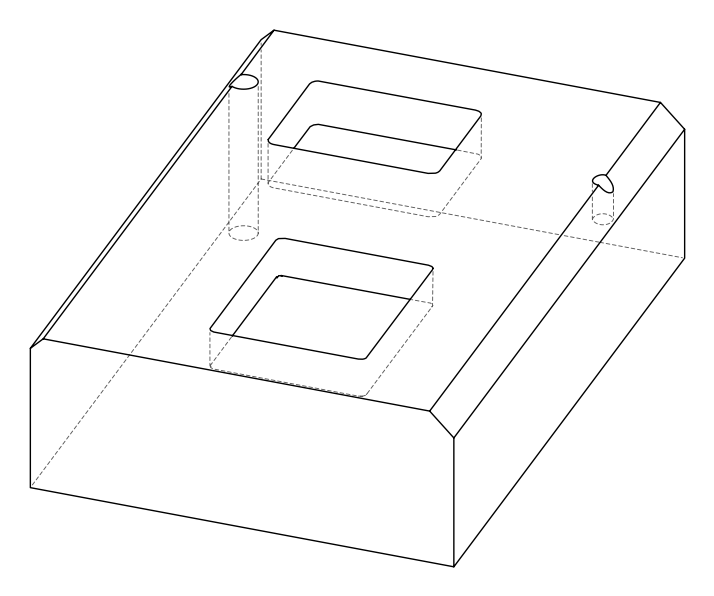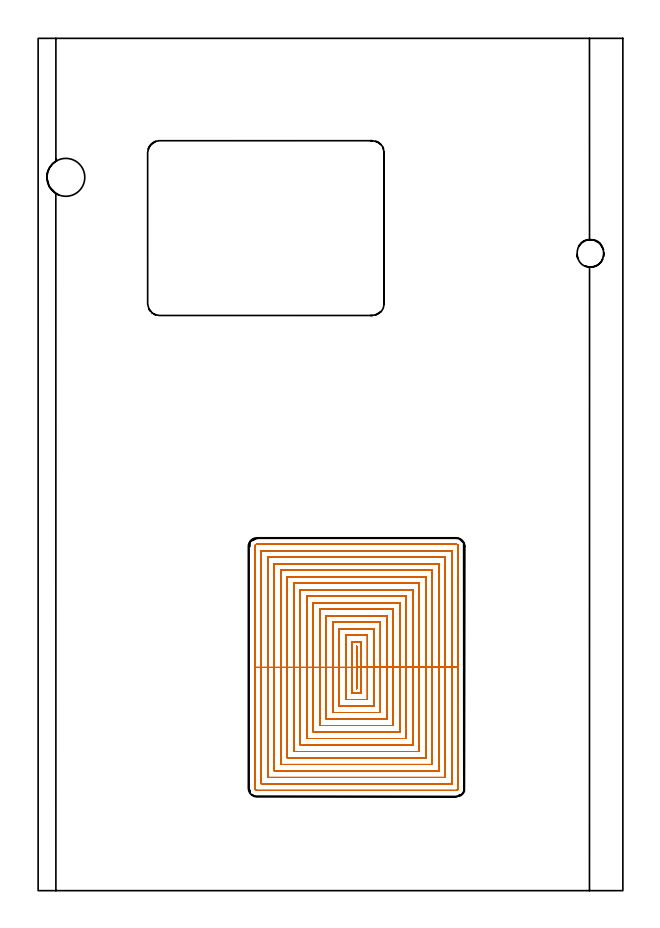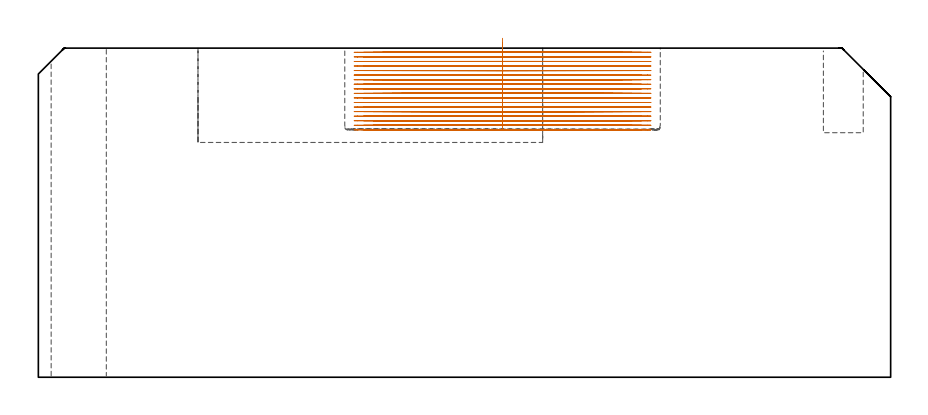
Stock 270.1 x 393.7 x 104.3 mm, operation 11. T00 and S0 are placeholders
(PLAN: 11 operations, 8 tool changes, 202.6 min)
(1 SPOT_DRILL | STEP1HOLE | NXT0321_9005460120000 | 0.05 min | 183 mm3)
(2 SPOT_DRILL_1 | STEP1POCKET | NXT0321_9005460120000 | 0.03 min | 1 mm3)
(3 DRILL_BLIND_HOLE_INTO_CENTER | STEP1HOLE | UGT0301_191 | 0.05 min | 277 mm3)
(4 GUN_DRILL_THROUGH_HOLE | STEP1HOLE | UGT0307_003 | 0.52 min | 3624 mm3)
(5 SPADE_DRILL_TO_ENLARGE_THROUGH_HOLE | STEP1HOLE | UGT0306_008 | 0.45 min | 20963 mm3)
(6 DRILL_BLIND_HOLE_INTO_CENTER_1 | STEP1POCKET | NXT0301_087 | 0.12 min | 2676 mm3)
(7 MILL_ROUGH_BLIND_HOLE_CONTOUR | STEP1POCKET | NXT0201_013 | Spiral | 0.3 min | 662 mm3)
(8 AREA_MILL | FG_CHAMFER_SURFACE | UGT0205_001 | 19.15 min | 46492 mm3)
(9 AREA_MILL_1 | FG_CHAMFER_SURFACE_1 | UGT0205_001 | 9.76 min | 13163 mm3)
(10 MILL_RECTANGULAR_POCKET | POCKET_RECTANGULAR_STRAIGHT | NXT0201_013 | Follow Part, ap 2.5, ae 75% | 32.16 min | 262786 mm3)
(11 MILL_RECTANGULAR_POCKET_1 | POCKET_RECTANGULAR_STRAIGHT_1 | UGT0201_084 | Follow Part, ap 1.5, ae 75% | 140 min | 309529 mm3)
(TOOL NXT0321_9005460120000 | NC Spot Drill, 142deg, 12mm, Carbide, Uncoated | D12 PA142 FL30 Z2)
(TOOL UGT0301_191 | Twist Drill 7.1 mm | D7.1 PA118 FL66 Z2)
(TOOL UGT0307_003 | Gun Drill 7 mm | D7 PA130 FL24 Z1)
(TOOL UGT0306_008 | Spade Drill 17.5mm | D17.5 PA132 FL10 Z2)
(TOOL NXT0301_087 | Carbide Drill 11.6mm [860.1-1160-058A1-MM 2214] | D11.6 PA140 FL72 Z2)
(TOOL NXT0201_013 | ENDMILL 10mm | D10 FL30 Z4)
(TOOL UGT0205_001 | Chamfer Mill 20 x 3 x 45 deg. | D20 FL50 Z2)
(TOOL UGT0201_084 | End mill 6 mm | D6 R1 FL30 Z4)
(OP 11 MILL_RECTANGULAR_POCKET_1)
G17 G21 G94 G90
T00 M6
G54
G17 G0 G90 X147.1 Y106.26 S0 M3
G43 Z114.413 H0
Z107.413
G94 G1 Y113. Z105.607 F250.
Y103.15 Z102.968
Y93.3 F500.
Y113.
Y103.15
X149.1
Y115.
X145.1
Y91.3
X149.1
Y103.15
X152.1
Y118.
X142.1
Y88.3
X152.1
Y103.15
X155.1
Y121.
X139.1
Y85.3
X155.1
Y103.15
X158.1
Y124.
X136.1
Y82.3
X158.1
Y103.15
X161.1
Y127.
X133.1
Y79.3
X161.1
Y103.15
X164.1
Y130.
X130.1
Y76.3
X164.1
Y103.15
X167.1
Y133.
X127.1
Y73.3
X167.1
Y103.15
X170.1
Y136.
X124.1
Y70.3
X170.1
Y103.15
X173.1
Y139.
X121.1
Y67.3
X173.1
Y103.15
X176.1
Y142.
X118.1
Y64.3
X176.1
Y103.15
X179.1
Y145.
X115.1
Y61.3
X179.1
Y103.15
X182.1
Y148.
X112.1
Y58.3
X182.1
Y103.15
X185.1
Y151.
X109.1
Y55.3
X185.1
Y103.15
X188.1
Y154.
X106.1
Y52.3
X188.1
Y103.15
X191.1
Y157.
X103.1
Y49.3
X191.1
Y103.15
X194.1
Y159.
G3 X193.1 Y160. R1.
G1 X101.1
G3 X100.1 Y159. R1.
G1 Y47.3
G3 X101.1 Y46.3 R1.
G1 X193.1
G3 X194.1 Y47.3 R1.
G1 Y103.15
Y104.15
G0 X147.1 Y106.26 Z105.968
G1 Y113. Z104.162 F250.
Y103.15 Z101.523
Y93.3 F500.
Y113.
Y103.15
X149.1
Y115.
X145.1
Y91.3
X149.1
Y103.15
X152.1
Y118.
X142.1
Y88.3
X152.1
Y103.15
X155.1
Y121.
X139.1
Y85.3
X155.1
Y103.15
X158.1
Y124.
X136.1
Y82.3
X158.1
Y103.15
X161.1
Y127.
X133.1
Y79.3
X161.1
Y103.15
X164.1
Y130.
X130.1
Y76.3
X164.1
Y103.15
X167.1
Y133.
X127.1
Y73.3
X167.1
Y103.15
X170.1
Y136.
X124.1
Y70.3
X170.1
Y103.15
X173.1
Y139.
X121.1
Y67.3
X173.1
Y103.15
X176.1
Y142.
X118.1
Y64.3
X176.1
Y103.15
X179.1
Y145.
X115.1
Y61.3
X179.1
Y103.15
X182.1
Y148.
X112.1
Y58.3
X182.1
Y103.15
X185.1
Y151.
X109.1
Y55.3
X185.1
Y103.15
X188.1
Y154.
X106.1
Y52.3
X188.1
Y103.15
X191.1
Y157.
X103.1
Y49.3
X191.1
Y103.15
X194.1
Y159.
G3 X193.1 Y160. R1.
G1 X101.1
G3 X100.1 Y159. R1.
G1 Y47.3
G3 X101.1 Y46.3 R1.
G1 X193.1
G3 X194.1 Y47.3 R1.
G1 Y103.15
Y104.15
G0 X147.1 Y106.26 Z104.523
G1 Y113. Z102.717 F250.
Y103.15 Z100.077
Y93.3 F500.
Y113.
Y103.15
X149.1
Y115.
X145.1
Y91.3
X149.1
Y103.15
X152.1
Y118.
X142.1
Y88.3
X152.1
Y103.15
X155.1
Y121.
X139.1
Y85.3
X155.1
Y103.15
X158.1
Y124.
X136.1
Y82.3
X158.1
Y103.15
X161.1
Y127.
X133.1
Y79.3
X161.1
Y103.15
X164.1
Y130.
X130.1
Y76.3
X164.1
Y103.15
X167.1
Y133.
X127.1
Y73.3
X167.1
Y103.15
X170.1
Y136.
X124.1
Y70.3
X170.1
Y103.15
X173.1
Y139.
X121.1
Y67.3
X173.1
Y103.15
X176.1
Y142.
X118.1
Y64.3
X176.1
Y103.15
X179.1
Y145.
X115.1
Y61.3
X179.1
Y103.15
X182.1
Y148.
X112.1
Y58.3
X182.1
Y103.15
X185.1
Y151.
X109.1
Y55.3
X185.1
Y103.15
X188.1
Y154.
X106.1
Y52.3
X188.1
Y103.15
X191.1
Y157.
X103.1
Y49.3
X191.1
Y103.15
X194.1
Y159.
G3 X193.1 Y160. R1.
G1 X101.1
G3 X100.1 Y159. R1.
G1 Y47.3
G3 X101.1 Y46.3 R1.
G1 X193.1
G3 X194.1 Y47.3 R1.
G1 Y103.15
Y104.15
G0 X147.1 Y106.26 Z103.077
G1 Y113. Z101.272 F250.
Y103.15 Z98.632
Y93.3 F500.
Y113.
Y103.15
X149.1
Y115.
X145.1
Y91.3
X149.1
Y103.15
X152.1
Y118.
X142.1
Y88.3
X152.1
Y103.15
X155.1
Y121.
X139.1
Y85.3
X155.1
Y103.15
X158.1
Y124.
X136.1
Y82.3
X158.1
Y103.15
X161.1
Y127.
X133.1
Y79.3
X161.1
Y103.15
X164.1
Y130.
X130.1
Y76.3
X164.1
Y103.15
X167.1
Y133.
X127.1
Y73.3
X167.1
Y103.15
X170.1
Y136.
X124.1
Y70.3
X170.1
Y103.15
X173.1
Y139.
X121.1
Y67.3
X173.1
Y103.15
X176.1
Y142.
X118.1
Y64.3
X176.1
Y103.15
X179.1
Y145.
X115.1
Y61.3
X179.1
Y103.15
X182.1
Y148.
X112.1
Y58.3
X182.1
Y103.15
X185.1
Y151.
X109.1
Y55.3
X185.1
Y103.15
X188.1
Y154.
X106.1
Y52.3
X188.1
Y103.15
X191.1
Y157.
X103.1
Y49.3
X191.1
Y103.15
X194.1
Y159.
G3 X193.1 Y160. R1.
G1 X101.1
G3 X100.1 Y159. R1.
G1 Y47.3
G3 X101.1 Y46.3 R1.
G1 X193.1
G3 X194.1 Y47.3 R1.
G1 Y103.15
Y104.15
G0 X147.1 Y106.26 Z101.632
G1 Y113. Z99.826 F250.
Y103.15 Z97.187
Y93.3 F500.
Y113.
Y103.15
X149.1
Y115.
X145.1
Y91.3
X149.1
Y103.15
X152.1
Y118.
X142.1
Y88.3
X152.1
Y103.15
X155.1
Y121.
X139.1
Y85.3
X155.1
Y103.15
X158.1
Y124.
X136.1
Y82.3
X158.1
Y103.15
X161.1
Y127.
X133.1
Y79.3
X161.1
Y103.15
X164.1
Y130.
X130.1
Y76.3
X164.1
Y103.15
X167.1
Y133.
X127.1
Y73.3
X167.1
Y103.15
X170.1
Y136.
X124.1
Y70.3
X170.1
Y103.15
X173.1
Y139.
X121.1
Y67.3
X173.1
Y103.15
X176.1
Y142.
X118.1
Y64.3
X176.1
Y103.15
X179.1
Y145.
X115.1
Y61.3
X179.1
Y103.15
X182.1
Y148.
X112.1
Y58.3
X182.1
Y103.15
X185.1
Y151.
X109.1
Y55.3
X185.1
Y103.15
X188.1
Y154.
X106.1
Y52.3
X188.1
Y103.15
X191.1
Y157.
X103.1
Y49.3
X191.1
Y103.15
X194.1
Y159.
G3 X193.1 Y160. R1.
G1 X101.1
G3 X100.1 Y159. R1.
G1 Y47.3
G3 X101.1 Y46.3 R1.
G1 X193.1
G3 X194.1 Y47.3 R1.
G1 Y103.15
Y104.15
G0 X147.12 Y106.34 Z100.187
G1 Y113.02 Z98.397 F250.
X147.08 Z98.387
Y103.15 Z95.742
Y93.28 F500.
X147.12
Y113.02
X147.08
Y103.15
X145.1
Y91.3
X149.1
Y115.
X145.1
Y103.15
X142.1
Y88.3
X152.1
Y118.
X142.1
Y103.15
X139.1
Y85.3
X155.1
Y121.
X139.1
Y103.15
X136.1
Y82.3
X158.1
Y124.
X136.1
Y103.15
X133.1
Y79.3
X161.1
Y127.
X133.1
Y103.15
X130.1
Y76.3
X164.1
Y130.
X130.1
Y103.15
X127.1
Y73.3
X167.1
Y133.
X127.1
Y103.15
X124.1
Y70.3
X170.1
Y136.
X124.1
Y103.15
X121.1
Y67.3
X173.1
Y139.
X121.1
Y103.15
X118.1
Y64.3
X176.1
Y142.
X118.1
Y103.15
X115.1
Y61.3
X179.1
Y145.
X115.1
Y103.15
X112.1
Y58.3
X182.1
Y148.
X112.1
Y103.15
X109.1
Y55.3
X185.1
Y151.
X109.1
Y103.15
X106.1
Y52.3
X188.1
Y154.
X106.1
Y103.15
X103.1
Y49.3
X191.1
Y157.
X103.1
Y103.15
X100.1
Y47.3
G3 X101.1 Y46.3 R1.
G1 X193.1
G3 X194.1 Y47.3 R1.
G1 Y159.
G3 X193.1 Y160. R1.
G1 X101.1
G3 X100.1 Y159. R1.
G1 Y103.15
Y102.15
G0 X147.12 Y106.34 Z98.742
G1 Y113.02 Z96.952 F250.
X147.08 Z96.941
Y103.15 Z94.297
Y93.28 F500.
X147.12
Y113.02
X147.08
Y103.15
X145.1
Y91.3
X149.1
Y115.
X145.1
Y103.15
X142.1
Y88.3
X152.1
Y118.
X142.1
Y103.15
X139.1
Y85.3
X155.1
Y121.
X139.1
Y103.15
X136.1
Y82.3
X158.1
Y124.
X136.1
Y103.15
X133.1
Y79.3
X161.1
Y127.
X133.1
Y103.15
X130.1
Y76.3
X164.1
Y130.
X130.1
Y103.15
X127.1
Y73.3
X167.1
Y133.
X127.1
Y103.15
X124.1
Y70.3
X170.1
Y136.
X124.1
Y103.15
X121.1
Y67.3
X173.1
Y139.
X121.1
Y103.15
X118.1
Y64.3
X176.1
Y142.
X118.1
Y103.15
X115.1
Y61.3
X179.1
Y145.
X115.1
Y103.15
X112.1
Y58.3
X182.1
Y148.
X112.1
Y103.15
X109.1
Y55.3
X185.1
Y151.
X109.1
Y103.15
X106.1
Y52.3
X188.1
Y154.
X106.1
Y103.15
X103.1
Y49.3
X191.1
Y157.
X103.1
Y103.15
X100.1
Y47.3
G3 X101.1 Y46.3 R1.
G1 X193.1
G3 X194.1 Y47.3 R1.
G1 Y159.
G3 X193.1 Y160. R1.
G1 X101.1
G3 X100.1 Y159. R1.
G1 Y103.15
Y102.15
G0 X147.12 Y106.34 Z97.297
G1 Y113.02 Z95.507 F250.
X147.08 Z95.496
Y103.15 Z92.852
Y93.28 F500.
X147.12
Y113.02
X147.08
Y103.15
X145.1
Y91.3
X149.1
Y115.
X145.1
Y103.15
X142.1
Y88.3
X152.1
Y118.
X142.1
Y103.15
X139.1
Y85.3
X155.1
Y121.
X139.1
Y103.15
X136.1
Y82.3
X158.1
Y124.
X136.1
Y103.15
X133.1
Y79.3
X161.1
Y127.
X133.1
Y103.15
X130.1
Y76.3
X164.1
Y130.
X130.1
Y103.15
X127.1
Y73.3
X167.1
Y133.
X127.1
Y103.15
X124.1
Y70.3
X170.1
Y136.
X124.1
Y103.15
X121.1
Y67.3
X173.1
Y139.
X121.1
Y103.15
X118.1
Y64.3
X176.1
Y142.
X118.1
Y103.15
X115.1
Y61.3
X179.1
Y145.
X115.1
Y103.15
X112.1
Y58.3
X182.1
Y148.
X112.1
Y103.15
X109.1
Y55.3
X185.1
Y151.
X109.1
Y103.15
X106.1
Y52.3
X188.1
Y154.
X106.1
Y103.15
X103.1
Y49.3
X191.1
Y157.
X103.1
Y103.15
X100.1
Y47.3
G3 X101.1 Y46.3 R1.
G1 X193.1
G3 X194.1 Y47.3 R1.
G1 Y159.
G3 X193.1 Y160. R1.
G1 X101.1
G3 X100.1 Y159. R1.
G1 Y103.15
Y102.15
G0 X147.12 Y106.34 Z95.852
G1 Y113.02 Z94.062 F250.
X147.08 Z94.051
Y103.15 Z91.406
Y93.28 F500.
X147.12
Y113.02
X147.08
Y103.15
X145.1
Y91.3
X149.1
Y115.
X145.1
Y103.15
X142.1
Y88.3
X152.1
Y118.
X142.1
Y103.15
X139.1
Y85.3
X155.1
Y121.
X139.1
Y103.15
X136.1
Y82.3
X158.1
Y124.
X136.1
Y103.15
X133.1
Y79.3
X161.1
Y127.
X133.1
Y103.15
X130.1
Y76.3
X164.1
Y130.
X130.1
Y103.15
X127.1
Y73.3
X167.1
Y133.
X127.1
Y103.15
X124.1
Y70.3
X170.1
Y136.
X124.1
Y103.15
X121.1
Y67.3
X173.1
Y139.
X121.1
Y103.15
X118.1
Y64.3
X176.1
Y142.
X118.1
Y103.15
X115.1
Y61.3
X179.1
Y145.
X115.1
Y103.15
X112.1
Y58.3
X182.1
Y148.
X112.1
Y103.15
X109.1
Y55.3
X185.1
Y151.
X109.1
Y103.15
X106.1
Y52.3
X188.1
Y154.
X106.1
Y103.15
X103.1
Y49.3
X191.1
Y157.
X103.1
Y103.15
X100.1
Y47.3
G3 X101.1 Y46.3 R1.
G1 X193.1
G3 X194.1 Y47.3 R1.
G1 Y159.
G3 X193.1 Y160. R1.
G1 X101.1
G3 X100.1 Y159. R1.
G1 Y103.15
Y102.15
G0 X147.1 Y106.26 Z94.406
G1 Y113. Z92.601 F250.
Y103.15 Z89.961
Y93.3 F500.
Y113.
Y103.15
X149.1
Y115.
X145.1
Y91.3
X149.1
Y103.15
X152.1
Y118.
X142.1
Y88.3
X152.1
Y103.15
X155.1
Y121.
X139.1
Y85.3
X155.1
Y103.15
X158.1
Y124.
X136.1
Y82.3
X158.1
Y103.15
X161.1
Y127.
X133.1
Y79.3
X161.1
Y103.15
X164.1
Y130.
X130.1
Y76.3
X164.1
Y103.15
X167.1
Y133.
X127.1
Y73.3
X167.1
Y103.15
X170.1
Y136.
X124.1
Y70.3
X170.1
Y103.15
X173.1
Y139.
X121.1
Y67.3
X173.1
Y103.15
X176.1
Y142.
X118.1
Y64.3
X176.1
Y103.15
X179.1
Y145.
X115.1
Y61.3
X179.1
Y103.15
X182.1
Y148.
X112.1
Y58.3
X182.1
Y103.15
X185.1
Y151.
X109.1
Y55.3
X185.1
Y103.15
X188.1
Y154.
X106.1
Y52.3
X188.1
Y103.15
X191.1
Y157.
X103.1
Y49.3
X191.1
Y103.15
X194.1
Y159.
G3 X193.1 Y160. R1.
G1 X101.1
G3 X100.1 Y159. R1.
G1 Y47.3
G3 X101.1 Y46.3 R1.
G1 X193.1
G3 X194.1 Y47.3 R1.
G1 Y103.15
Y104.15
G0 X147.1 Y106.26 Z92.961
G1 Y113. Z91.155 F250.
Y103.15 Z88.516
Y93.3 F500.
Y113.
Y103.15
X149.1
Y115.
X145.1
Y91.3
X149.1
Y103.15
X152.1
Y118.
X142.1
Y88.3
X152.1
Y103.15
X155.1
Y121.
X139.1
Y85.3
X155.1
Y103.15
X158.1
Y124.
X136.1
Y82.3
X158.1
Y103.15
X161.1
Y127.
X133.1
Y79.3
X161.1
Y103.15
X164.1
Y130.
X130.1
Y76.3
X164.1
Y103.15
X167.1
Y133.
X127.1
Y73.3
X167.1
Y103.15
X170.1
Y136.
X124.1
Y70.3
X170.1
Y103.15
X173.1
Y139.
X121.1
Y67.3
X173.1
Y103.15
X176.1
Y142.
X118.1
Y64.3
X176.1
Y103.15
X179.1
Y145.
X115.1
Y61.3
X179.1
Y103.15
X182.1
Y148.
X112.1
Y58.3
X182.1
Y103.15
X185.1
Y151.
X109.1
Y55.3
X185.1
Y103.15
X188.1
Y154.
X106.1
Y52.3
X188.1
Y103.15
X191.1
Y157.
X103.1
Y49.3
X191.1
Y103.15
X194.1
Y159.
G3 X193.1 Y160. R1.
G1 X101.1
G3 X100.1 Y159. R1.
G1 Y47.3
G3 X101.1 Y46.3 R1.
G1 X193.1
G3 X194.1 Y47.3 R1.
G1 Y103.15
Y104.15
G0 X147.1 Y106.26 Z91.516
G1 Y113. Z89.71 F250.
Y103.15 Z87.071
Y93.3 F500.
Y113.
Y103.15
X149.1
Y115.
X145.1
Y91.3
X149.1
Y103.15
X152.1
Y118.
X142.1
Y88.3
X152.1
Y103.15
X155.1
Y121.
X139.1
Y85.3
X155.1
Y103.15
X158.1
Y124.
X136.1
Y82.3
X158.1
Y103.15
X161.1
Y127.
X133.1
Y79.3
X161.1
Y103.15
X164.1
Y130.
X130.1
Y76.3
X164.1
Y103.15
X167.1
Y133.
X127.1
Y73.3
X167.1
Y103.15
X170.1
Y136.
X124.1
Y70.3
X170.1
Y103.15
X173.1
Y139.
X121.1
Y67.3
X173.1
Y103.15
X176.1
Y142.
X118.1
Y64.3
X176.1
Y103.15
X179.1
Y145.
X115.1
Y61.3
X179.1
Y103.15
X182.1
Y148.
X112.1
Y58.3
X182.1
Y103.15
X185.1
Y151.
X109.1
Y55.3
X185.1
Y103.15
X188.1
Y154.
X106.1
Y52.3
X188.1
Y103.15
X191.1
Y157.
X103.1
Y49.3
X191.1
Y103.15
X194.1
Y159.
G3 X193.1 Y160. R1.
G1 X101.1
G3 X100.1 Y159. R1.
G1 Y47.3
G3 X101.1 Y46.3 R1.
G1 X193.1
G3 X194.1 Y47.3 R1.
G1 Y103.15
Y104.15
G0 X147.1 Y106.26 Z90.071
G1 Y113. Z88.265 F250.
Y103.15 Z85.626
Y93.3 F500.
Y113.
Y103.15
X149.1
Y115.
X145.1
Y91.3
X149.1
Y103.15
X152.1
Y118.
X142.1
Y88.3
X152.1
Y103.15
X155.1
Y121.
X139.1
Y85.3
X155.1
Y103.15
X158.1
Y124.
X136.1
Y82.3
X158.1
Y103.15
X161.1
Y127.
X133.1
Y79.3
X161.1
Y103.15
X164.1
Y130.
X130.1
Y76.3
X164.1
Y103.15
X167.1
Y133.
X127.1
Y73.3
X167.1
Y103.15
X170.1
Y136.
X124.1
Y70.3
X170.1
Y103.15
X173.1
Y139.
X121.1
Y67.3
X173.1
Y103.15
X176.1
Y142.
X118.1
Y64.3
X176.1
Y103.15
X179.1
Y145.
X115.1
Y61.3
X179.1
Y103.15
X182.1
Y148.
X112.1
Y58.3
X182.1
Y103.15
X185.1
Y151.
X109.1
Y55.3
X185.1
Y103.15
X188.1
Y154.
X106.1
Y52.3
X188.1
Y103.15
X191.1
Y157.
X103.1
Y49.3
X191.1
Y103.15
X194.1
Y159.
G3 X193.1 Y160. R1.
G1 X101.1
G3 X100.1 Y159. R1.
G1 Y47.3
G3 X101.1 Y46.3 R1.
G1 X193.1
G3 X194.1 Y47.3 R1.
G1 Y103.15
Y104.15
G0 X147.1 Y106.26 Z88.626
G1 Y113. Z86.82 F250.
Y103.15 Z84.181
Y93.3 F500.
Y113.
Y103.15
X149.1
Y115.
X145.1
Y91.3
X149.1
Y103.15
X152.1
Y118.
X142.1
Y88.3
X152.1
Y103.15
X155.1
Y121.
X139.1
Y85.3
X155.1
Y103.15
X158.1
Y124.
X136.1
Y82.3
X158.1
Y103.15
X161.1
Y127.
X133.1
Y79.3
X161.1
Y103.15
X164.1
Y130.
X130.1
Y76.3
X164.1
Y103.15
X167.1
Y133.
X127.1
Y73.3
X167.1
Y103.15
X170.1
Y136.
X124.1
Y70.3
X170.1
Y103.15
X173.1
Y139.
X121.1
Y67.3
X173.1
Y103.15
X176.1
Y142.
X118.1
Y64.3
X176.1
Y103.15
X179.1
Y145.
X115.1
Y61.3
X179.1
Y103.15
X182.1
Y148.
X112.1
Y58.3
X182.1
Y103.15
X185.1
Y151.
X109.1
Y55.3
X185.1
Y103.15
X188.1
Y154.
X106.1
Y52.3
X188.1
Y103.15
X191.1
Y157.
X103.1
Y49.3
X191.1
Y103.15
X194.1
Y159.
G3 X193.1 Y160. R1.
G1 X101.1
G3 X100.1 Y159. R1.
G1 Y47.3
G3 X101.1 Y46.3 R1.
G1 X193.1
G3 X194.1 Y47.3 R1.
G1 Y103.15
Y104.15
G0 X147.1 Y106.26 Z87.181
G1 Y113. Z85.375 F250.
Y103.15 Z82.735
Y93.3 F500.
Y113.
Y103.15
X149.1
Y115.
X145.1
Y91.3
X149.1
Y103.15
X152.1
Y118.
X142.1
Y88.3
X152.1
Y103.15
X155.1
Y121.
X139.1
Y85.3
X155.1
Y103.15
X158.1
Y124.
X136.1
Y82.3
X158.1
Y103.15
X161.1
Y127.
X133.1
Y79.3
X161.1
Y103.15
X164.1
Y130.
X130.1
Y76.3
X164.1
Y103.15
X167.1
Y133.
X127.1
Y73.3
X167.1
Y103.15
X170.1
Y136.
X124.1
Y70.3
X170.1
Y103.15
X173.1
Y139.
X121.1
Y67.3
X173.1
Y103.15
X176.1
Y142.
X118.1
Y64.3
X176.1
Y103.15
X179.1
Y145.
X115.1
Y61.3
X179.1
Y103.15
X182.1
Y148.
X112.1
Y58.3
X182.1
Y103.15
X185.1
Y151.
X109.1
Y55.3
X185.1
Y103.15
X188.1
Y154.
X106.1
Y52.3
X188.1
Y103.15
X191.1
Y157.
X103.1
Y49.3
X191.1
Y103.15
X194.1
Y159.
G3 X193.1 Y160. R1.
G1 X101.1
G3 X100.1 Y159. R1.
G1 Y47.3
G3 X101.1 Y46.3 R1.
G1 X193.1
G3 X194.1 Y47.3 R1.
G1 Y103.15
Y104.15
G0 X147.1 Y106.26 Z85.735
G1 Y113. Z83.93 F250.
Y103.15 Z81.29
Y93.3 F500.
Y113.
Y103.15
X149.1
Y115.
X145.1
Y91.3
X149.1
Y103.15
X152.1
Y118.
X142.1
Y88.3
X152.1
Y103.15
X155.1
Y121.
X139.1
Y85.3
X155.1
Y103.15
X158.1
Y124.
X136.1
Y82.3
X158.1
Y103.15
X161.1
Y127.
X133.1
Y79.3
X161.1
Y103.15
X164.1
Y130.
X130.1
Y76.3
X164.1
Y103.15
X167.1
Y133.
X127.1
Y73.3
X167.1
Y103.15
X170.1
Y136.
X124.1
Y70.3
X170.1
Y103.15
X173.1
Y139.
X121.1
Y67.3
X173.1
Y103.15
X176.1
Y142.
X118.1
Y64.3
X176.1
Y103.15
X179.1
Y145.
X115.1
Y61.3
X179.1
Y103.15
X182.1
Y148.
X112.1
Y58.3
X182.1
Y103.15
X185.1
Y151.
X109.1
Y55.3
X185.1
Y103.15
X188.1
Y154.
X106.1
Y52.3
X188.1
Y103.15
X191.1
Y157.
X103.1
Y49.3
X191.1
Y103.15
X194.1
Y159.
G3 X193.1 Y160. R1.
G1 X101.1
G3 X100.1 Y159. R1.
G1 Y47.3
G3 X101.1 Y46.3 R1.
G1 X193.1
G3 X194.1 Y47.3 R1.
G1 Y103.15
Y104.15
G0 X147.1 Y106.26 Z84.29
G1 Y113. Z82.484 F250.
Y103.15 Z79.845
Y93.3 F500.
Y113.
Y103.15
X149.1
Y115.
X145.1
Y91.3
X149.1
Y103.15
X152.1
Y118.
X142.1
Y88.3
X152.1
Y103.15
X155.1
Y121.
X139.1
Y85.3
X155.1
Y103.15
X158.1
Y124.
X136.1
Y82.3
X158.1
Y103.15
X161.1
Y127.
X133.1
Y79.3
X161.1
Y103.15
X164.1
Y130.
X130.1
Y76.3
X164.1
Y103.15
X167.1
Y133.
X127.1
Y73.3
X167.1
Y103.15
X170.1
Y136.
X124.1
Y70.3
X170.1
Y103.15
X173.1
Y139.
X121.1
Y67.3
X173.1
Y103.15
X176.1
Y142.
X118.1
Y64.3
X176.1
Y103.15
X179.1
Y145.
X115.1
Y61.3
X179.1
Y103.15
X182.1
Y148.
X112.1
Y58.3
X182.1
Y103.15
X185.1
Y151.
X109.1
Y55.3
X185.1
Y103.15
X188.1
Y154.
X106.1
Y52.3
X188.1
Y103.15
X191.1
Y157.
X103.1
Y49.3
X191.1
Y103.15
X194.1
Y159.
G3 X193.1 Y160. R1.
G1 X101.1
G3 X100.1 Y159. R1.
G1 Y47.3
G3 X101.1 Y46.3 R1.
G1 X193.1
G3 X194.1 Y47.3 R1.
G1 Y103.15
Y104.15
G0 X147.1 Y106.26 Z82.845
G1 Y113. Z81.039 F250.
Y103.15 Z78.4
Y93.3 F500.
Y113.
Y103.15
X149.1
Y115.
X145.1
Y91.3
X149.1
Y103.15
X152.1
Y118.
X142.1
Y88.3
X152.1
Y103.15
X155.1
Y121.
X139.1
Y85.3
X155.1
Y103.15
X158.1
Y124.
X136.1
Y82.3
X158.1
Y103.15
X161.1
Y127.
X133.1
Y79.3
X161.1
Y103.15
X164.1
Y130.
X130.1
Y76.3
X164.1
Y103.15
X167.1
Y133.
X127.1
Y73.3
X167.1
Y103.15
X170.1
Y136.
X124.1
Y70.3
X170.1
Y103.15
X173.1
Y139.
X121.1
Y67.3
X173.1
Y103.15
X176.1
Y142.
X118.1
Y64.3
X176.1
Y103.15
X179.1
Y145.
X115.1
Y61.3
X179.1
Y103.15
X182.1
Y148.
X112.1
Y58.3
X182.1
Y103.15
X185.1
Y151.
X109.1
Y55.3
X185.1
Y103.15
X188.1
Y154.
X106.1
Y52.3
X188.1
Y103.15
X191.1
Y157.
X103.1
Y49.3
X191.1
Y103.15
X194.1
Y159.
G3 X193.1 Y160. R1.
G1 X101.1
G3 X100.1 Y159. R1.
G1 Y47.3
G3 X101.1 Y46.3 R1.
G1 X193.1
G3 X194.1 Y47.3 R1.
G1 Y103.15
Y104.15
G0 Z114.413
M5
M2
